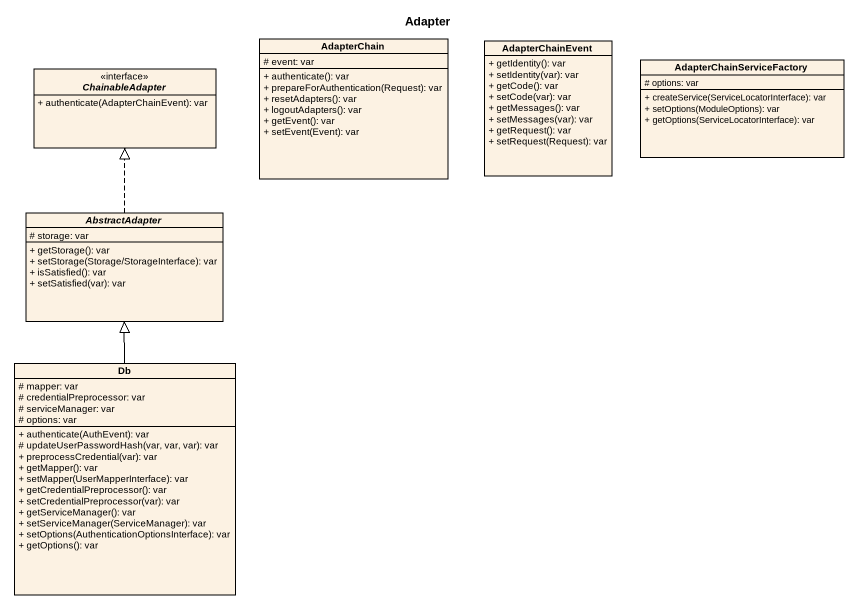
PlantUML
@startuml
title Adapter
hide circle
hide empty members
skinparam classAttributeIconSize 0
class AdapterChain {
  # event: var
  + authenticate(): var
  + prepareForAuthentication(Request): var
  + resetAdapters(): var
  + logoutAdapters(): var
  + getEvent(): var
  + setEvent(Event): var
}
interface ChainableAdapter <<interface>> {
  + authenticate(AdapterChainEvent): var
}
class AdapterChainEvent {
  + getIdentity(): var
  + setIdentity(var): var
  + getCode(): var
  + setCode(var): var
  + getMessages(): var
  + setMessages(var): var
  + getRequest(): var
  + setRequest(Request): var
}
class AdapterChainServiceFactory {
  # options: var
  + createService(ServiceLocatorInterface): var
  + setOptions(ModuleOptions): var
  + getOptions(ServiceLocatorInterface): var
}
abstract class AbstractAdapter {
  # storage: var
  + getStorage(): var
  + setStorage(Storage/StorageInterface): var
  + isSatisfied(): var
  + setSatisfied(var): var
}
class Db {
  # mapper: var
  # credentialPreprocessor: var
  # serviceManager: var
  # options: var
  + authenticate(AuthEvent): var
  # updateUserPasswordHash(var, var, var): var
  + preprocessCredential(var): var
  + getMapper(): var
  + setMapper(UserMapperInterface): var
  + getCredentialPreprocessor(): var
  + setCredentialPreprocessor(var): var
  + getServiceManager(): var
  + setServiceManager(ServiceManager): var
  + setOptions(AuthenticationOptionsInterface): var
  + getOptions(): var
}
AbstractAdapter .up.|> ChainableAdapter
Db -up-|> AbstractAdapter
@enduml
